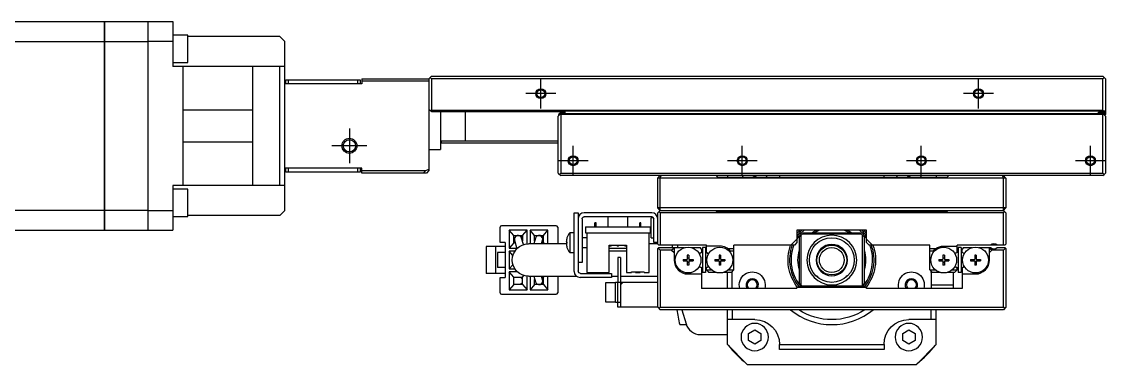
# Model space of a CAD drawing. Extents: x 0 to 935, y -8 to 558.
# Drawn here: x 243.9 to 461.8, y 488.6 to 557.6 of the extents above; entities that cross this region are included whole.
import ezdxf

# ---------------------------------------------------------------- set-up
doc = ezdxf.new("R2010")
doc.units = 0
doc.header["$LTSCALE"] = 0.5
doc.linetypes.add('CENTER', pattern=[50.8, 31.75, -6.35, 6.35, -6.35])
for name, color, linetype in [('MSM_CENTER', 1, 'CENTER'), ('MSM_CONTINUOUS', 7, 'CONTINUOUS'), ('MSM_NARROW', 5, 'CONTINUOUS')]:
    doc.layers.add(name, color=color, linetype=linetype)

msp = doc.modelspace()

# ---------------------------------------------------------------- linework, layer by layer
at = {"layer": 'MSM_CENTER'}
for p, q in [((348.27, 540.09), (348.27, 546.09)), ((436.27, 540.09), (436.27, 546.09)), ((351.27, 543.09), (345.27, 543.09)), ((439.27, 543.09), (433.27, 543.09)), ((309.77, 536.09), (309.77, 529.09)), ((313.27, 532.59), (306.27, 532.59)), ((354.77, 526.59), (354.77, 532.59)), ((388.77, 526.59), (388.77, 532.59)), ((424.77, 526.59), (424.77, 532.59)), ((458.77, 526.59), (458.77, 532.59)), ((357.77, 529.59), (351.77, 529.59)), ((391.77, 529.59), (385.77, 529.59)), ((427.77, 529.59), (421.77, 529.59)), ((461.77, 529.59), (455.77, 529.59))]:
    msp.add_line(p, q, dxfattribs=at)
at = {"layer": 'MSM_CONTINUOUS'}
for p, q in [((236.57, 557.59), (260.52, 557.59)), ((260.52, 515.59), (260.52, 557.59)), ((260.52, 557.54), (260.57, 557.54)), ((260.57, 515.59), (260.57, 557.59)), ((260.57, 557.59), (274.27, 557.59)), ((269.27, 557.59), (269.27, 515.59)), ((274.27, 557.59), (274.27, 548.59)), ((236.57, 553.56), (260.52, 553.56)), ((260.57, 553.56), (269.27, 553.56)), ((274.27, 553.59), (269.27, 553.59)), ((277.27, 554.84), (274.27, 554.84)), ((277.27, 549.34), (277.27, 554.84)), ((295.77, 554.59), (277.27, 554.59)), ((296.77, 553.59), (295.77, 554.59)), ((296.77, 519.59), (296.77, 553.59)), ((260.52, 553.3), (260.57, 553.3)), ((274.27, 549.34), (277.27, 549.34)), ((296.77, 548.59), (274.27, 548.59)), ((276.27, 548.59), (276.27, 524.59)), ((290.27, 548.59), (290.27, 524.59)), ((295.77, 524.59), (295.77, 548.59)), ((312.27, 545.09), (296.77, 545.09)), ((296.97, 545.09), (296.97, 545.89)), ((296.97, 545.89), (311.97, 545.89)), ((297.47, 545.89), (297.47, 545.09)), ((311.47, 545.09), (311.47, 545.89)), ((311.97, 545.89), (311.97, 545.09)), ((312.27, 546.09), (312.27, 545.09)), ((312.27, 546.09), (325.77, 546.09)), ((325.77, 545.59), (312.27, 545.59)), ((325.77, 546.09), (326.27, 546.59)), ((325.77, 546.09), (325.77, 527.59)), ((326.02, 546.34), (326.27, 546.09)), ((326.27, 546.59), (461.27, 546.59)), ((326.27, 546.09), (326.27, 539.79)), ((461.27, 546.09), (326.27, 546.09)), ((461.77, 546.09), (461.27, 546.59)), ((461.27, 546.09), (461.52, 546.34)), ((461.27, 539.79), (461.27, 546.09)), ((461.77, 546.09), (461.77, 538.89)), ((290.27, 539.8), (276.27, 539.8)), ((325.77, 539.99), (326.12, 539.64)), ((326.27, 539.79), (326.12, 539.64)), ((326.12, 539.64), (326.27, 539.49)), ((461.77, 539.59), (326.17, 539.59)), ((326.27, 539.79), (461.27, 539.79)), ((326.27, 539.49), (353.17, 539.49)), ((328.07, 539.49), (328.07, 531.84)), ((333.07, 539.49), (333.07, 533.59)), ((352.27, 539.09), (351.77, 538.59)), ((351.77, 527.09), (351.77, 538.59)), ((351.87, 538.69), (351.87, 538.89)), ((352.87, 539.19), (352.17, 539.19)), ((352.27, 538.89), (352.17, 538.99)), ((352.27, 539.09), (461.27, 539.09)), ((352.27, 538.89), (352.27, 527.09)), ((461.27, 538.89), (352.27, 538.89)), ((353.17, 539.09), (353.17, 539.49)), ((460.37, 539.39), (461.77, 539.39)), ((460.37, 539.09), (460.37, 539.39)), ((461.37, 539.19), (460.67, 539.19)), ((461.47, 539.59), (461.27, 539.79)), ((461.37, 538.99), (461.27, 539.09)), ((461.37, 538.99), (461.27, 538.89)), ((461.27, 527.09), (461.27, 538.89)), ((461.77, 538.59), (461.37, 538.99)), ((461.67, 538.89), (461.67, 538.69)), ((461.77, 538.89), (461.67, 538.79)), ((461.77, 538.59), (461.77, 527.09)), ((276.27, 533.38), (290.27, 533.38)), ((325.77, 531.84), (328.07, 531.84)), ((328.07, 533.59), (351.77, 533.59)), ((328.27, 533.09), (328.27, 533.59)), ((351.77, 533.09), (328.27, 533.09)), ((312.27, 528.09), (296.77, 528.09)), ((296.97, 527.29), (296.97, 528.09)), ((311.97, 527.29), (296.97, 527.29)), ((297.47, 528.09), (297.47, 527.29)), ((311.47, 527.29), (311.47, 528.09)), ((311.97, 528.09), (311.97, 527.29)), ((312.27, 527.09), (312.27, 528.09)), ((312.27, 527.59), (325.15, 527.59)), ((324.65, 527.09), (325.15, 527.59)), ((325.15, 527.59), (325.77, 527.9)), ((325.77, 527.59), (325.27, 527.09)), ((325.27, 527.09), (312.27, 527.09)), ((351.77, 527.09), (352.27, 526.59)), ((352.02, 526.84), (352.27, 527.09)), ((352.27, 527.09), (461.27, 527.09)), ((461.27, 526.59), (352.27, 526.59)), ((371.77, 526.09), (372.27, 526.59)), ((371.77, 520.09), (371.77, 526.09)), ((441.77, 526.09), (371.77, 526.09)), ((372.27, 526.09), (372.47, 526.59)), ((372.27, 519.59), (372.27, 526.09)), ((383.87, 526.29), (383.57, 526.59)), ((383.87, 526.29), (429.97, 526.29)), ((385.77, 526.59), (385.77, 526.29)), ((390.84, 526.29), (391.27, 526.53)), ((391.27, 526.53), (391.69, 526.29)), ((421.84, 526.29), (422.27, 526.53)), ((422.27, 526.53), (422.69, 526.29)), ((427.77, 526.59), (427.77, 526.29)), ((430.27, 526.59), (429.97, 526.29)), ((441.27, 526.09), (441.06, 526.59)), ((441.77, 526.09), (441.27, 526.59)), ((441.27, 519.59), (441.27, 526.09)), ((441.77, 526.09), (441.77, 520.09)), ((461.27, 527.09), (461.52, 526.84)), ((461.27, 526.59), (461.52, 526.84)), ((461.52, 526.84), (461.77, 527.09)), ((296.77, 524.59), (274.27, 524.59)), ((274.27, 524.59), (274.27, 515.59)), ((277.27, 523.84), (274.27, 523.84)), ((277.27, 518.34), (277.27, 523.84)), ((236.57, 519.62), (260.52, 519.62)), ((260.52, 519.88), (260.57, 519.88)), ((260.57, 519.62), (269.27, 519.62)), ((269.27, 519.59), (274.27, 519.59)), ((295.77, 518.59), (277.27, 518.59)), ((295.77, 518.59), (296.77, 519.59)), ((354.97, 507.29), (354.97, 519.09)), ((354.97, 519.09), (355.77, 519.09)), ((355.77, 519.09), (355.77, 507.39)), ((370.57, 519.09), (356.97, 519.09)), ((372.27, 519.59), (371.77, 520.09)), ((441.77, 520.09), (371.77, 520.09)), ((371.77, 519.09), (372.27, 519.59)), ((371.77, 512.79), (371.77, 519.09)), ((372.02, 519.34), (372.27, 519.09)), ((372.27, 519.59), (441.27, 519.59)), ((372.27, 519.09), (372.27, 512.59)), ((441.27, 519.09), (372.27, 519.09)), ((383.67, 519.29), (383.37, 519.59)), ((383.67, 519.29), (429.87, 519.29)), ((385.77, 519.29), (385.77, 519.59)), ((386.77, 519.59), (386.77, 519.29)), ((426.77, 519.29), (426.77, 519.59)), ((427.77, 519.59), (427.77, 519.29)), ((430.17, 519.59), (429.87, 519.29)), ((441.27, 519.59), (441.77, 520.09)), ((441.27, 519.59), (441.77, 519.09)), ((441.27, 519.09), (441.52, 519.34)), ((441.27, 512.59), (441.27, 519.09)), ((441.77, 519.09), (441.77, 512.79)), ((274.27, 518.34), (277.27, 518.34)), ((351.37, 516.49), (340.37, 516.49)), ((356.57, 517.89), (356.57, 509.09)), ((370.57, 518.29), (356.97, 518.29)), ((359.14, 516.29), (359.14, 517.09)), ((359.39, 517.09), (359.14, 517.09)), ((359.39, 516.29), (359.39, 517.09)), ((361.77, 518.29), (361.77, 516.29)), ((365.77, 516.29), (365.77, 518.29)), ((368.39, 517.09), (368.14, 517.09)), ((368.14, 516.29), (368.14, 517.09)), ((368.39, 516.29), (368.39, 517.09)), ((370.47, 514.09), (370.47, 518.09)), ((370.91, 518.09), (370.47, 518.09)), ((370.97, 513.09), (370.97, 517.89)), ((236.57, 515.59), (260.52, 515.59)), ((260.52, 515.64), (260.57, 515.64)), ((260.57, 515.59), (274.27, 515.59)), ((340.07, 513.09), (340.07, 516.19)), ((341.87, 515.59), (341.87, 511.99)), ((342.82, 514.54), (341.87, 515.59)), ((345.52, 515.59), (341.87, 515.59)), ((342.82, 513.04), (342.82, 514.54)), ((342.82, 514.54), (344.57, 514.54)), ((344.19, 514.54), (344.57, 514.16)), ((344.57, 514.54), (345.52, 515.59)), ((344.57, 514.54), (344.57, 513.45)), ((345.52, 512.83), (345.52, 515.59)), ((349.67, 515.59), (346.12, 515.59)), ((346.12, 515.59), (346.12, 512.84)), ((347.02, 514.54), (346.12, 515.59)), ((347.02, 514.54), (348.77, 514.54)), ((347.02, 513.48), (347.02, 514.54)), ((348.39, 514.54), (348.77, 514.16)), ((348.77, 514.54), (349.67, 515.59)), ((348.77, 513.04), (348.77, 514.54)), ((349.67, 512.84), (349.67, 515.59)), ((351.67, 516.19), (351.67, 512.84)), ((354.07, 515.09), (354.07, 511.09)), ((354.97, 515.09), (354.07, 515.09)), ((357.27, 516.29), (357.27, 515.09)), ((357.27, 516.29), (370.27, 516.29)), ((357.27, 515.09), (370.27, 515.09)), ((357.52, 515.09), (357.52, 507.09)), ((370.02, 507.09), (370.02, 515.09)), ((370.27, 516.29), (370.27, 515.09)), ((413.77, 515.59), (399.77, 515.59)), ((399.77, 515.59), (399.77, 513.09)), ((400.27, 514.29), (401.07, 515.09)), ((400.27, 504.89), (400.27, 514.29)), ((400.57, 514.59), (400.57, 504.59)), ((412.77, 514.79), (400.77, 514.79)), ((401.07, 515.09), (412.47, 515.09)), ((412.47, 515.09), (413.27, 514.29)), ((412.97, 504.59), (412.97, 514.59)), ((413.27, 514.29), (413.27, 504.89)), ((413.77, 513.09), (413.77, 515.59)), ((341.07, 512.29), (337.27, 512.29)), ((337.27, 512.29), (337.27, 506.89)), ((339.18, 512.29), (339.18, 506.89)), ((341.07, 513.09), (340.07, 513.09)), ((341.07, 513.09), (341.07, 506.09)), ((342.82, 513.04), (341.87, 511.99)), ((343.12, 513.04), (342.82, 513.04)), ((342.97, 513.59), (343.45, 511.87)), ((344.78, 512.69), (344.41, 513.99)), ((344.73, 512.86), (344.86, 512.71)), ((353.38, 512.84), (345.77, 512.84)), ((347.17, 514), (346.83, 512.84)), ((348.39, 512.84), (348.61, 513.58)), ((348.45, 513.04), (348.77, 513.04)), ((348.77, 513.41), (348.48, 513.12)), ((348.77, 513.04), (348.94, 512.84)), ((353.38, 513.29), (353.51, 513.29)), ((353.51, 512.89), (353.38, 512.89)), ((353.51, 514.04), (353.51, 514.02)), ((353.51, 513.29), (353.51, 512.89)), ((353.51, 512.16), (353.51, 512.14)), ((357.52, 514.09), (356.57, 514.09)), ((356.57, 512.09), (357.52, 512.09)), ((362.02, 512.59), (365.52, 512.59)), ((362.02, 507.09), (362.02, 512.59)), ((365.52, 512.59), (365.52, 507.09)), ((371.77, 512.84), (370.02, 512.84)), ((370.47, 514.09), (370.97, 514.09)), ((371.77, 513.09), (370.97, 513.09)), ((371.97, 512.59), (371.77, 512.79)), ((371.97, 512.09), (371.77, 511.89)), ((381.57, 512.59), (371.97, 512.59)), ((371.97, 512.09), (377.15, 512.09)), ((374.77, 512.09), (374.77, 512.59)), ((375.07, 512.09), (375.07, 509.59)), ((375.77, 512.59), (375.77, 512.09)), ((378.58, 512.09), (380.27, 512.09)), ((380.57, 511.79), (380.27, 512.09)), ((381.37, 512.09), (380.77, 512.09)), ((380.77, 512.09), (380.77, 507.09)), ((381.37, 512.09), (381.37, 507.09)), ((381.57, 511.13), (381.57, 512.59)), ((384.27, 512.39), (381.57, 512.39)), ((399.27, 512.59), (387.07, 512.59)), ((387.07, 507.59), (387.07, 512.59)), ((398.56, 512.59), (399.77, 513.8)), ((399.77, 513.09), (399.27, 512.59)), ((405.7, 512.55), (405.7, 512.55)), ((413.77, 513.8), (414.97, 512.59)), ((414.27, 512.59), (413.77, 513.09)), ((426.47, 512.59), (414.27, 512.59)), ((426.47, 507.59), (426.47, 512.59)), ((429.27, 512.39), (431.97, 512.39)), ((441.57, 512.59), (431.97, 512.59)), ((431.97, 511.13), (431.97, 512.59)), ((432.77, 512.09), (432.17, 512.09)), ((432.17, 512.09), (432.17, 507.09)), ((432.77, 512.09), (432.77, 507.09)), ((433.27, 512.09), (432.97, 511.79)), ((433.27, 512.09), (434.95, 512.09)), ((436.38, 512.09), (438.7, 512.09)), ((438.47, 509.59), (438.47, 512.09)), ((440.03, 512.09), (441.57, 512.09)), ((441.77, 512.79), (441.57, 512.59)), ((441.57, 512.09), (441.77, 511.89)), ((341.07, 511.09), (339.57, 511.09)), ((339.57, 511.09), (339.57, 508.09)), ((341.87, 511.99), (343.41, 511.99)), ((343.06, 511.39), (341.87, 511.39)), ((342.65, 510.52), (341.87, 511.39)), ((341.87, 511.39), (341.87, 507.79)), ((354.07, 511.09), (354.97, 511.09)), ((365.52, 511.89), (362.02, 511.89)), ((365.52, 511.39), (362.02, 511.39)), ((364.27, 510.09), (363.77, 510.09)), ((363.77, 510.09), (363.77, 505.09)), ((364.27, 510.09), (364.27, 500.09)), ((371.77, 500.09), (371.77, 511.89)), ((372.27, 511.59), (371.87, 511.99)), ((372.27, 511.59), (372.27, 500.09)), ((374.57, 511.59), (372.27, 511.59)), ((375.07, 511.94), (374.57, 511.59)), ((374.57, 511.59), (375.07, 511.09)), ((378.01, 510.59), (377.72, 510.59)), ((377.72, 510.59), (377.72, 509.79)), ((377.72, 510.06), (378.01, 510.06)), ((378.01, 510.59), (378.01, 509.79)), ((380.31, 510.99), (380.57, 511.14)), ((380.57, 511.79), (380.57, 511.14)), ((381.57, 511.13), (381.94, 510.92)), ((384.41, 510.59), (384.12, 510.59)), ((384.12, 510.59), (384.12, 509.79)), ((384.12, 510.06), (384.41, 510.06)), ((384.41, 510.59), (384.41, 509.79)), ((385.86, 511.89), (387.07, 511.89)), ((387.07, 511.39), (386.41, 511.39)), ((403.9, 510.9), (403.97, 510.96)), ((403.97, 511.03), (403.97, 510.96)), ((426.47, 511.89), (427.67, 511.89)), ((427.12, 511.39), (426.47, 511.39)), ((429.41, 510.59), (429.12, 510.59)), ((429.12, 510.59), (429.12, 509.79)), ((429.12, 510.06), (429.41, 510.06)), ((429.41, 510.59), (429.41, 509.79)), ((431.97, 511.13), (431.59, 510.92)), ((432.97, 511.14), (432.97, 511.79)), ((433.23, 510.99), (432.97, 511.14)), ((435.81, 510.59), (435.52, 510.59)), ((435.52, 510.59), (435.52, 509.79)), ((435.52, 510.06), (435.81, 510.06)), ((435.81, 510.59), (435.81, 509.79)), ((438.97, 511.59), (438.47, 511.94)), ((438.47, 511.09), (438.97, 511.59)), ((441.27, 511.59), (438.97, 511.59)), ((441.67, 511.99), (441.27, 511.59)), ((441.27, 500.09), (441.27, 511.59)), ((441.77, 511.89), (441.77, 500.09)), ((341.07, 508.09), (339.57, 508.09)), ((342.65, 508.66), (341.87, 507.79)), ((341.87, 507.79), (343.06, 507.79)), ((356.57, 509.09), (355.77, 509.09)), ((376.87, 509.73), (377.66, 509.73)), ((376.87, 509.73), (376.87, 509.44)), ((376.87, 509.44), (377.66, 509.44)), ((377.4, 509.73), (377.4, 509.44)), ((377.72, 509.38), (377.72, 508.59)), ((377.72, 509.12), (378.01, 509.12)), ((378.01, 508.59), (377.72, 508.59)), ((378.01, 509.38), (378.01, 508.59)), ((378.07, 509.73), (378.87, 509.73)), ((378.07, 509.44), (378.87, 509.44)), ((378.34, 509.44), (378.34, 509.73)), ((378.87, 509.73), (378.87, 509.44)), ((380.57, 508.04), (380.31, 508.19)), ((380.57, 508.04), (380.57, 503.89)), ((381.7, 508.12), (381.57, 508.05)), ((381.57, 507.59), (381.57, 508.05)), ((383.27, 509.73), (384.06, 509.73)), ((383.27, 509.73), (383.27, 509.44)), ((383.27, 509.44), (384.06, 509.44)), ((383.8, 509.73), (383.8, 509.44)), ((384.12, 509.38), (384.12, 508.59)), ((384.12, 509.12), (384.41, 509.12)), ((384.41, 508.59), (384.12, 508.59)), ((384.41, 509.38), (384.41, 508.59)), ((384.47, 509.73), (385.27, 509.73)), ((384.47, 509.44), (385.27, 509.44)), ((384.74, 509.44), (384.74, 509.73)), ((385.27, 509.73), (385.27, 509.44)), ((403.97, 508.21), (403.9, 508.28)), ((403.97, 508.21), (403.97, 508.15)), ((428.27, 509.73), (429.06, 509.73)), ((428.27, 509.73), (428.27, 509.44)), ((428.27, 509.44), (429.06, 509.44)), ((428.8, 509.73), (428.8, 509.44)), ((429.12, 509.38), (429.12, 508.59)), ((429.12, 509.12), (429.41, 509.12)), ((429.41, 508.59), (429.12, 508.59)), ((429.41, 509.38), (429.41, 508.59)), ((429.47, 509.73), (430.27, 509.73)), ((429.47, 509.44), (430.27, 509.44)), ((429.74, 509.44), (429.74, 509.73)), ((430.27, 509.73), (430.27, 509.44)), ((431.83, 508.12), (431.97, 508.05)), ((431.97, 507.59), (431.97, 508.05)), ((432.97, 508.04), (433.23, 508.19)), ((432.97, 508.04), (432.97, 503.89)), ((434.67, 509.73), (435.46, 509.73)), ((434.67, 509.73), (434.67, 509.44)), ((434.67, 509.44), (435.46, 509.44)), ((435.2, 509.73), (435.2, 509.44)), ((435.52, 509.38), (435.52, 508.59)), ((435.52, 509.12), (435.81, 509.12)), ((435.81, 508.59), (435.52, 508.59)), ((435.81, 509.38), (435.81, 508.59)), ((435.87, 509.73), (436.67, 509.73)), ((435.87, 509.44), (436.67, 509.44)), ((436.14, 509.44), (436.14, 509.73)), ((436.67, 509.73), (436.67, 509.44)), ((341.07, 506.89), (337.27, 506.89)), ((340.07, 506.09), (341.07, 506.09)), ((340.07, 502.99), (340.07, 506.09)), ((343.57, 507.19), (341.87, 507.19)), ((342.82, 506.14), (341.87, 507.19)), ((341.87, 507.19), (341.87, 503.59)), ((342.82, 506.14), (344.57, 506.14)), ((342.82, 504.64), (342.82, 506.14)), ((344.19, 506.14), (344.57, 505.76)), ((344.57, 506.14), (344.86, 506.47)), ((344.57, 504.64), (344.57, 506.14)), ((345.52, 503.59), (345.52, 506.35)), ((345.77, 506.34), (355.43, 506.34)), ((346.12, 506.34), (346.12, 503.59)), ((346.83, 506.34), (347.17, 505.18)), ((347.02, 504.64), (347.02, 505.7)), ((348.61, 505.6), (348.39, 506.34)), ((348.77, 506.14), (348.45, 506.14)), ((348.48, 506.05), (348.77, 505.76)), ((348.77, 506.14), (348.94, 506.34)), ((348.77, 504.64), (348.77, 506.14)), ((349.67, 503.59), (349.67, 506.34)), ((351.67, 506.34), (351.67, 502.99)), ((362.47, 506.09), (356.17, 506.09)), ((356.27, 506.89), (362.47, 506.89)), ((357.52, 507.09), (362.02, 507.09)), ((362.47, 506.89), (362.47, 506.09)), ((362.47, 506.34), (363.77, 506.34)), ((364.27, 506.34), (371.77, 506.34)), ((365.52, 507.09), (366.52, 507.09)), ((366.52, 507.19), (369.02, 507.19)), ((366.52, 507.09), (366.52, 507.19)), ((367.32, 507.19), (367.32, 507.09)), ((367.32, 507.09), (368.22, 507.09)), ((367.69, 507.19), (367.69, 507.09)), ((367.84, 507.19), (367.84, 507.09)), ((368.22, 507.19), (368.22, 507.09)), ((369.02, 507.09), (369.02, 507.19)), ((369.02, 507.09), (370.02, 507.09)), ((377.87, 506.79), (380.57, 506.79)), ((381.37, 507.09), (380.77, 507.09)), ((381.57, 507.59), (382.6, 507.59)), ((381.57, 507.59), (382.07, 507.09)), ((383.55, 507.09), (382.07, 507.09)), ((386.57, 507.09), (384.98, 507.09)), ((385.77, 503.89), (385.77, 507.09)), ((385.93, 507.59), (387.07, 507.59)), ((386.57, 507.09), (387.07, 507.59)), ((386.77, 503.89), (386.77, 507.29)), ((403.6, 506.39), (403.79, 506.39)), ((404.02, 506.16), (403.79, 506.39)), ((404.02, 506.16), (403.85, 506.16)), ((404.02, 506.03), (404.02, 506.16)), ((405.7, 506.62), (405.7, 506.62)), ((409.74, 506.39), (409.52, 506.16)), ((409.68, 506.16), (409.52, 506.16)), ((409.52, 506.16), (409.52, 506.03)), ((409.74, 506.39), (409.93, 506.39)), ((426.47, 507.59), (427.6, 507.59)), ((426.47, 507.59), (426.97, 507.09)), ((428.55, 507.09), (426.72, 507.09)), ((426.72, 507.09), (426.72, 503.89)), ((426.77, 507.09), (426.77, 507.29)), ((431.47, 507.09), (429.98, 507.09)), ((430.93, 507.59), (431.97, 507.59)), ((431.22, 503.89), (431.22, 507.09)), ((431.47, 507.09), (431.97, 507.59)), ((432.77, 507.09), (432.17, 507.09)), ((432.97, 506.79), (435.67, 506.79)), ((342.82, 504.64), (341.87, 503.59)), ((341.87, 503.59), (345.52, 503.59)), ((344.57, 504.64), (342.82, 504.64)), ((344.57, 505.01), (344.19, 504.64)), ((344.57, 504.64), (345.52, 503.59)), ((347.02, 504.64), (346.12, 503.59)), ((346.12, 503.59), (349.67, 503.59)), ((348.77, 504.64), (347.02, 504.64)), ((348.77, 505.01), (348.39, 504.64)), ((348.77, 504.64), (349.67, 503.59)), ((361.27, 504.99), (361.27, 501.19)), ((363.27, 504.99), (361.27, 504.99)), ((363.27, 501.09), (363.27, 505.09)), ((371.77, 505.09), (363.27, 505.09)), ((363.77, 501.09), (363.77, 505.09)), ((364.27, 504.59), (364.77, 505.09)), ((399.77, 503.89), (380.57, 503.89)), ((399.77, 503.89), (399.77, 504.09)), ((413.77, 504.09), (399.77, 504.09)), ((401.07, 504.09), (400.27, 504.89)), ((400.77, 504.39), (412.77, 504.39)), ((413.27, 504.89), (412.47, 504.09)), ((413.77, 503.89), (413.77, 504.09)), ((432.97, 503.89), (413.77, 503.89)), ((426.72, 504.59), (431.22, 504.59)), ((340.37, 502.69), (351.37, 502.69)), ((361.27, 501.19), (363.27, 501.19)), ((363.27, 501.09), (364.27, 501.09)), ((363.77, 500.09), (363.77, 501.09)), ((371.77, 500.09), (363.77, 500.09)), ((371.77, 500.09), (372.27, 499.59)), ((372.02, 499.84), (372.27, 500.09)), ((372.27, 500.09), (441.27, 500.09)), ((441.27, 499.59), (372.27, 499.59)), ((376.65, 499.59), (377.46, 496.76)), ((385.77, 492.59), (385.77, 499.59)), ((386.77, 499.59), (386.77, 497.59)), ((426.77, 497.59), (426.77, 499.59)), ((427.77, 492.59), (427.77, 499.59)), ((441.77, 500.09), (441.27, 499.59)), ((441.27, 500.09), (441.52, 499.84)), ((391.27, 497.59), (385.77, 497.59)), ((427.77, 497.59), (422.27, 497.59)), ((376.2, 496.59), (377.52, 496.59)), ((390.02, 494.81), (391.27, 495.53)), ((390.02, 493.37), (390.02, 494.81)), ((391.27, 495.53), (392.52, 494.81)), ((392.52, 494.81), (392.52, 493.37)), ((421.02, 494.81), (422.27, 495.53)), ((421.02, 493.37), (421.02, 494.81)), ((422.27, 495.53), (423.52, 494.81)), ((423.52, 494.81), (423.52, 493.37)), ((380.35, 494.59), (385.77, 494.59)), ((385.77, 492.59), (389.77, 488.59)), ((391.27, 492.65), (390.02, 493.37)), ((392.52, 493.37), (391.27, 492.65)), ((396.27, 492.59), (417.27, 492.59)), ((396.27, 491.59), (396.27, 492.59)), ((417.27, 492.59), (417.27, 491.59)), ((422.27, 492.65), (421.02, 493.37)), ((423.52, 493.37), (422.27, 492.65)), ((423.77, 488.59), (427.77, 492.59)), ((417.27, 491.59), (396.27, 491.59)), ((389.77, 488.59), (423.77, 488.59))]:
    msp.add_line(p, q, dxfattribs=at)
for centre, radius in [((348.27, 543.09), 0.783), ((436.27, 543.09), 0.783), ((309.77, 532.59), 1.23), ((354.77, 529.59), 0.783), ((388.77, 529.59), 0.783), ((424.77, 529.59), 0.783), ((458.77, 529.59), 0.783), ((377.87, 509.59), 2.6), ((384.27, 509.59), 2.6), ((406.77, 509.59), 4.5), ((406.77, 509.59), 3), ((429.27, 509.59), 2.6), ((435.67, 509.59), 2.6)]:
    msp.add_circle(centre, radius, dxfattribs=at)
at = {"layer": 'MSM_CONTINUOUS', "extrusion": (0, 0, -1)}
for centre, radius in [((-406.77, 509.59), 5), ((-406.77, 509.59), 3.15), ((-391.27, 494.09), 2.75), ((-422.27, 494.09), 2.75)]:
    msp.add_circle(centre, radius, dxfattribs=at)
at = {"layer": 'MSM_CONTINUOUS'}
for centre, radius, start, end in [((352.17, 538.89), 0.3, 90, 180), ((352.87, 538.89), 0.3, 41.8103, 90), ((460.67, 538.89), 0.3, 90, 138.1897), ((461.37, 538.89), 0.3, 0, 90), ((356.97, 517.89), 1.2, 90, 180), ((370.57, 517.89), 1.2, 0, 90), ((406.77, 509.59), 13, 129.7151, 131.7417), ((406.77, 509.59), 13, 48.2583, 50.2849), ((340.37, 516.19), 0.3, 90, 180), ((351.37, 516.19), 0.3, 0, 90), ((343.69, 513.79), 0.75, 15.6242, 195.6242), ((347.89, 513.79), 0.75, 343.4791, 163.4791), ((356.57, 513.09), 3.2, 141.3178, 162.73), ((406.77, 509.59), 8.5, 135.0991, 145.4397), ((406.77, 509.59), 8.2, 132.9703, 148.6119), ((406.77, 509.59), 6.5, 112.6199, 122.2042), ((406.77, 509.59), 6.5, 57.7958, 67.3801), ((406.77, 509.59), 8.2, 31.3881, 47.0297), ((406.77, 509.59), 8.5, 34.5603, 44.9009), ((356.57, 513.09), 3.19, 163.0947, 176.4096), ((356.57, 513.09), 3.19, 183.5904, 196.9053), ((356.57, 513.09), 3.2, 197.27, 218.6822), ((362.27, 512.69), 0.25, 203.5782, 336.4218), ((363.77, 512.69), 0.25, 203.5782, 336.4218), ((365.27, 512.69), 0.25, 203.5782, 336.4218), ((384.27, 509.59), 2.8, 40.0052, 90), ((406.77, 509.59), 8.5, 159.3327, 220.3202), ((406.77, 509.59), 8.2, 158.5399, 222.1236), ((406.77, 509.59), 8.2, 317.8764, 21.4601), ((406.77, 509.59), 8.5, 319.6798, 20.6673), ((439.37, 511.84), 1, 48.5904, 131.4096), ((439.37, 512.84), 1, 228.5904, 311.4096), ((381.07, 509.59), 1.59, 100.8931, 126.1972), ((381.07, 509.59), 1.59, 53.8028, 79.107), ((429.27, 509.59), 2.8, 124.7719, 139.9948), ((432.47, 509.59), 1.59, 100.8931, 126.1972), ((432.58, 509.47), 1.75, 124.5052, 127.006), ((432.47, 509.59), 1.59, 53.8028, 79.1069), ((432.35, 509.47), 1.75, 52.994, 60), ((377.87, 509.59), 2.8, 180, 270), ((381.07, 509.59), 1.59, 233.8028, 259.1069), ((381.07, 509.59), 1.59, 280.8931, 306.1972), ((432.58, 509.7), 1.75, 232.994, 244.5052), ((432.47, 509.59), 1.59, 233.8028, 259.1069), ((432.47, 509.59), 1.59, 280.8931, 306.1972), ((432.35, 509.7), 1.75, 300, 307.006), ((435.67, 509.59), 2.8, 270, 0), ((347.89, 505.39), 0.75, 196.5209, 16.5209), ((356.17, 507.29), 1.2, 180, 270), ((390.77, 504.59), 1.01, 315.9346, 224.0654), ((422.77, 504.59), 1.01, 315.9346, 224.0654), ((340.37, 502.99), 0.3, 180, 270), ((351.37, 502.99), 0.3, 270, 0), ((434.77, 509.59), 60, 189.5941, 192.5133), ((406.77, 509.59), 13, 230.2849, 309.7151), ((380.35, 497.59), 3, 195.9958, 270), ((406.77, 509.59), 27, 219.3765, 230.6235), ((406.77, 509.59), 27, 309.3765, 320.6235)]:
    msp.add_arc(centre, radius, start, end, dxfattribs=at)
at = {"layer": 'MSM_CONTINUOUS', "extrusion": (0, 0, -1)}
for centre, radius, start, end in [((-391.27, 525.09), 2.75, 25.8721, 33.0557), ((-391.27, 525.09), 2.75, 146.9443, 154.1279), ((-391.27, 526.59), 5, 180, 183.4398), ((-422.27, 526.59), 5, 356.5602, 0), ((-422.27, 525.09), 2.75, 25.8721, 33.0557), ((-422.27, 525.09), 2.75, 146.9443, 154.1279), ((-406.77, 509.59), 12, 53.9334, 56.4427), ((-406.77, 509.59), 12, 123.5573, 126.0666), ((-356.97, 517.89), 0.4, 0, 90), ((-370.57, 517.89), 0.4, 90, 180), ((-406.77, 509.59), 8.8, 37.3018, 42.9859), ((-406.77, 509.59), 6.8, 53.9811, 61.9275), ((-406.77, 509.59), 6.8, 118.0725, 126.0189), ((-406.77, 509.59), 8.8, 137.0141, 142.6982), ((-345.77, 509.59), 3.25, 270, 90), ((-406.77, 509.59), 8.8, 321.3178, 19.9323), ((-406.77, 509.59), 8.8, 160.0677, 218.6822), ((-429.27, 509.59), 2.8, 55.2281, 90), ((-381.18, 509.47), 1.75, 52.994, 60), ((-380.95, 509.47), 1.75, 124.5052, 127.006), ((-406.77, 509.59), 6.8, 342.9174, 17.0826), ((-406.77, 509.59), 6.8, 162.9174, 197.0826), ((-377.66, 509.79), 0.06, 180, 270), ((-377.66, 509.38), 0.06, 90, 180), ((-378.07, 509.79), 0.06, 270, 0), ((-378.07, 509.38), 0.06, 0, 90), ((-381.18, 509.7), 1.75, 300, 307.006), ((-380.95, 509.7), 1.75, 232.994, 244.5052), ((-384.06, 509.79), 0.06, 180, 270), ((-384.06, 509.38), 0.06, 90, 180), ((-384.47, 509.79), 0.06, 270, 0), ((-384.47, 509.38), 0.06, 0, 90), ((-429.06, 509.79), 0.06, 180, 270), ((-429.06, 509.38), 0.06, 90, 180), ((-429.47, 509.79), 0.06, 270, 0), ((-429.47, 509.38), 0.06, 0, 90), ((-435.46, 509.79), 0.06, 180, 270), ((-435.46, 509.38), 0.06, 90, 180), ((-435.87, 509.79), 0.06, 270, 0), ((-435.87, 509.38), 0.06, 0, 90), ((-356.27, 507.39), 0.5, 270, 0), ((-390.77, 504.59), 2.6, 344.3815, 195.6185), ((-422.77, 504.59), 2.6, 344.3815, 195.6185), ((-406.77, 509.59), 12, 236.4427, 303.5573), ((-391.27, 492.59), 5, 90, 180), ((-422.27, 492.59), 5, 0, 90)]:
    msp.add_arc(centre, radius, start, end, dxfattribs=at)
at = {"layer": 'MSM_NARROW'}
for centre, radius in [((348.27, 543.09), 1), ((436.27, 543.09), 1), ((309.77, 532.59), 1.5), ((354.77, 529.59), 1), ((388.77, 529.59), 1), ((424.77, 529.59), 1), ((458.77, 529.59), 1), ((406.77, 509.59), 2.5)]:
    msp.add_circle(centre, radius, dxfattribs=at)
for centre in [(390.77, 504.59), (422.77, 504.59)]:
    msp.add_arc(centre, 1.25, 325.9442, 214.0558, dxfattribs=at)

doc.saveas('drawing.dxf')
